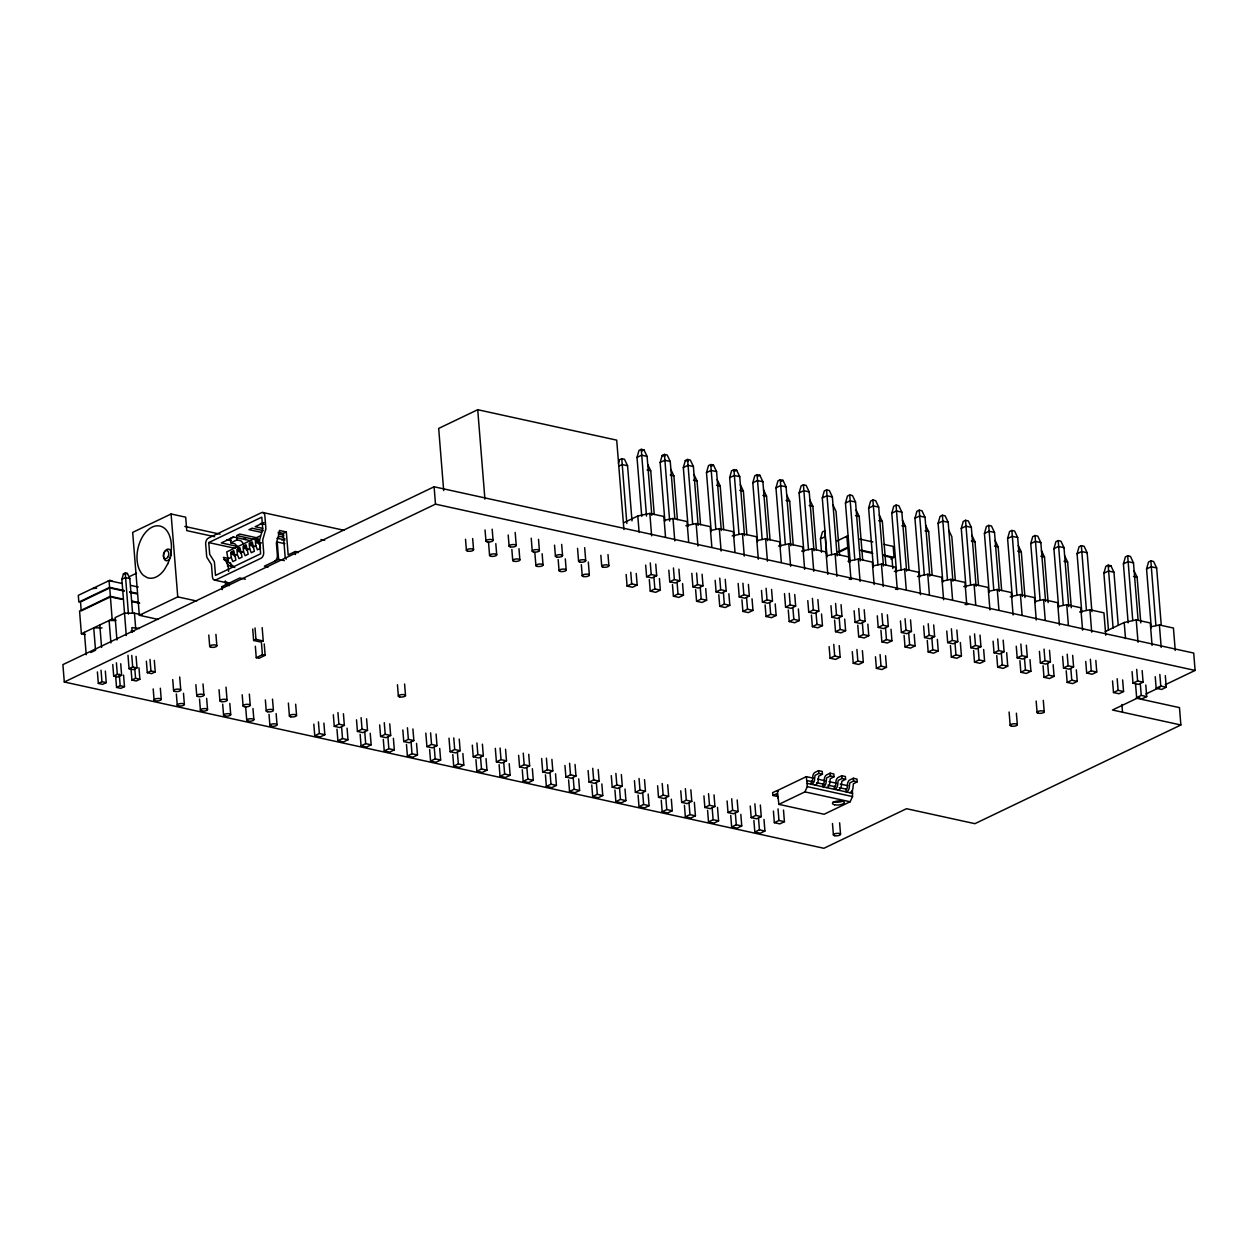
<?xml version="1.0" encoding="UTF-8"?>
<svg xmlns="http://www.w3.org/2000/svg" width="1258" height="1258" viewBox="0 0 1258 1258"><rect width="100%" height="100%" fill="white"/><g stroke="black" fill="none" stroke-linecap="round" stroke-linejoin="round"><path stroke-width="1.5" d="M778.859 804.365L804.916 791.88L807.29 786.659L806.347 776.642L777.397 790.527L778.859 804.365L824.084 814.256L850.141 801.771L852.515 796.566L852.421 790.511M126.272 635.526L121.869 579.356L123.426 573.868L125.25 572.988L127.404 573.459L129.81 578.554L132.593 613.133M618.464 463.274L619.455 459.783L621.766 458.683L624.503 459.28L627.569 465.743L632.003 520.875M641.737 516.33L637.004 457.409L638.985 450.427L641.281 449.326L644.017 449.924L647.084 456.402L651.817 515.324M664.9 521.41L660.167 462.472L662.148 455.506L664.444 454.405L667.18 455.003L670.247 461.466L674.838 518.5M688.063 526.473L683.33 467.551L685.311 460.57L687.607 459.469L690.343 460.066L693.41 466.529L698.143 525.467M711.226 531.552L706.493 472.615L708.474 465.649L710.77 464.532L713.506 465.13L716.573 471.608L721.306 530.53M734.389 536.616L729.656 477.694L731.621 470.712L733.933 469.611L736.669 470.209L739.735 476.672L744.469 535.609M757.552 541.695L752.803 482.757L754.784 475.791L757.096 474.675L759.832 475.272L762.898 481.751L767.632 540.673M780.715 546.758L775.966 487.821L777.947 480.855L780.259 479.754L782.995 480.352L786.061 486.815L790.795 545.752M803.878 551.822L799.129 492.9L801.11 485.918L803.422 484.817L806.158 485.415L809.224 491.894L813.957 550.815M827.041 556.901L822.292 497.964L824.273 490.997L826.585 489.897L829.321 490.494L832.371 496.957L837.12 555.894M821.537 552.215L820.468 538.896L822.449 531.93L824.761 530.829L826.459 553.803M850.204 561.964L845.455 503.043L847.436 496.061L849.748 494.96L852.484 495.558L855.534 502.021L860.283 560.958M873.366 567.043L868.618 508.106L870.599 501.14L872.91 500.024L875.647 500.637L878.697 507.1L883.446 566.021M896.529 572.107L891.78 513.185L893.762 506.203L896.073 505.103L898.81 505.7L901.86 512.163L906.609 571.101M919.692 577.186L914.943 518.249L916.925 511.283L919.236 510.166L921.972 510.764L925.023 517.242L929.772 576.164M942.855 582.25L938.106 523.312L940.088 516.346L942.399 515.245L945.135 515.843L948.186 522.306L952.935 581.243M966.002 587.313L961.269 528.391L963.251 521.41L965.546 520.309L968.283 520.906L971.349 527.385L976.098 586.307M989.165 592.392L984.432 533.455L986.414 526.489L988.709 525.388L991.446 525.986L994.512 532.449L999.261 591.386M1012.328 597.456L1007.595 538.534L1009.576 531.552L1011.872 530.451L1014.608 531.049L1017.675 537.512L1022.424 596.449M1035.491 602.535L1030.758 543.598L1032.739 536.631L1035.035 535.515L1037.771 536.128L1040.838 542.591L1045.571 601.513M1058.654 607.598L1053.921 548.677L1055.902 541.695L1058.198 540.594L1060.934 541.192L1064.001 547.655L1068.734 606.592M1081.817 612.677L1077.084 553.74L1079.065 546.774L1081.361 545.658L1084.097 546.255L1087.164 552.734L1091.897 611.655M1108.471 630.258L1103.879 573.239L1105.861 566.257L1108.172 565.156L1110.908 565.754L1113.959 572.217L1118.252 625.446M1128.143 622.804L1123.41 563.883L1125.375 556.901L1127.687 555.8L1130.423 556.398L1133.489 562.876L1138.081 619.895M1151.306 627.884L1146.557 568.946L1148.538 561.98L1150.85 560.879L1153.586 561.477L1156.652 567.94L1161.228 624.974M214.615 536.71L186.766 530.624L185.681 517.18L171.088 513.987L132.672 532.386L139.339 615.288L158.272 619.439M121.806 583.429L109.037 580.646L78.295 595.364L78.845 602.095L109.588 587.36L124.165 590.552M92.699 588.587L96.662 588.194M127.404 573.459L123.426 573.868M121.869 579.356L125.501 577.611L129.81 578.554M129.747 576.447L136.54 573.192M623.889 529.524L616.703 440.143L477.726 409.715L438.68 428.428L443.681 490.604M124.306 591.118L109.729 587.926L80.512 601.922L81.235 610.885L110.437 596.89M208.749 542.575L261.79 517.164L262.733 528.926L259.856 539.037A4.78 2.988 -77.7 0 0 259.635 541.475L260.626 553.787L215.511 575.409L214.52 563.081A4.78 2.988 -77.7 0 0 213.923 561.037L209.709 554.338L208.749 542.575L235.026 548.331M233.501 536.883L230.434 538.361L230.796 542.843L234.067 543.566A3.114 2.186 64.4 0 1 235.781 544.745L236.347 545.563A5.236 3.68 64.4 0 0 238.47 547.293M263.928 522.51L255.154 526.709L262.655 528.36M230.796 542.843L236.944 539.902L240.215 540.61A3.114 2.186 64.4 0 1 241.929 541.805L242.495 542.623A5.236 3.68 64.4 0 0 243.863 543.928M260.327 535.814L226.754 551.9L228.516 562.2L234.774 567.547M231.535 551.932L231.724 554.18L233.265 553.441L233.076 551.193M237.683 548.991L237.872 551.224L239.413 550.485L239.224 548.252M243.832 546.035L244.021 548.284L245.546 547.544L245.373 545.312M249.98 543.094L250.169 545.343L251.694 544.604L251.521 542.355M256.129 540.154L256.317 542.387L257.843 541.648L257.67 539.415M227.336 559.181L231.173 557.341L230.764 552.309L233.846 550.831L235.906 560.093L232.84 561.555L231.173 557.341M234.255 555.863L237.322 554.401L236.913 549.353L239.995 547.89L242.055 557.137L238.989 558.615L237.322 554.401M240.404 552.922L243.47 551.444L243.061 546.412L246.143 544.934L248.203 554.196L245.137 555.674L243.47 551.444M246.552 549.982L249.619 548.504L249.21 543.472L252.292 541.994L254.352 551.256L251.286 552.718L249.619 548.504M252.701 547.026L255.767 545.563L255.358 540.515L258.44 539.053L260.5 548.299L257.434 549.777L255.767 545.563M258.849 544.085L261.412 542.858M278.112 532.307L283.254 533.423L286.321 531.945L288.176 554.92L295.158 551.57A3.585 1.227 -4.6 0 1 298.052 552.781M123.064 599.123L110.295 596.323L79.553 611.058L81.393 633.78L112.135 619.062L115.783 619.864M281.776 540.059L284.858 538.581M139.339 615.288L177.755 596.874L196.704 601.025M222.241 589.609L222.006 586.621L239.806 577.972L245.404 579.199M284.371 560.628L278.616 559.37L264.4 566.179L268.127 566.996M1165.223 684.745L1195.1 670.435L1193.7 653.059L434.104 486.783L62.9 664.633L64.3 682.009L823.896 848.285L906.515 808.705L974.903 823.675L1180.869 724.985L1179.485 707.625L1136.178 698.143M90.875 652.493L95.529 650.26L93.737 627.868L102.055 627.931M64.3 682.009L435.488 504.144L1195.1 670.435M97.401 671.914L98.328 683.424L101.945 681.694L106.254 682.638L105.326 671.112M112.764 664.538L113.692 676.065L117.324 674.319L121.633 675.263L120.705 663.752M127.986 655.261L129.055 668.706L132.688 666.96L136.996 667.904L136.068 656.377M106.254 682.638L102.637 684.368L98.328 683.424M121.633 675.263L118 677.008L113.692 676.065M136.996 667.904L133.364 669.649L129.055 668.706M115.626 675.908L116.554 687.418L120.186 685.689L124.495 686.632L123.567 675.106M131.005 668.533L131.933 680.059L135.565 678.314L139.874 679.257L138.946 667.746M146.368 661.173L147.296 672.7L150.929 670.954L155.237 671.898L154.309 660.371M124.495 686.632L120.862 688.362L116.554 687.418M139.874 679.257L136.241 681.003L131.933 680.059M155.237 671.898L151.605 673.628L147.296 672.7M641.722 451.024L644.017 449.924M252.716 629.047L253.629 640.479L255.94 639.363L263.237 640.967L262.167 627.632M619.015 466.026L622.097 464.548L627.569 465.743M637.004 457.409L641.611 455.192L647.084 456.402M263.237 640.967L260.925 642.067L253.629 640.479M660.167 462.472L664.774 460.271L670.247 461.466M255.343 646.25L256.255 657.682L262.403 654.726L265.139 655.324L264.227 643.907M265.139 655.324L258.991 658.28L256.255 657.682M683.33 467.551L687.937 465.334L693.41 466.529M711.195 466.246L713.506 465.13M706.493 472.615L711.1 470.413L716.573 471.608M624.031 522.605L637.806 516L649.836 513.421L663.878 516.488L665.529 537.024M734.357 471.31L736.669 470.209M729.656 477.694L734.263 475.477L739.735 476.672M757.52 476.389L759.832 475.272M752.803 482.757L757.426 480.556L762.898 481.751M780.683 481.452L782.995 480.352M775.966 487.821L780.589 485.619L786.061 486.815M799.129 492.9L803.752 490.683L809.224 491.894M313.824 724.121L314.752 735.71L319.359 733.493L324.831 734.703L323.904 723.098M333.339 714.764L334.266 726.353L338.874 724.152L344.346 725.347L343.418 713.758M626.154 574.466L627.082 586.055L631.689 583.854L637.161 585.049L636.234 573.459M645.668 565.109L646.596 576.714L651.204 574.497L656.676 575.692L655.748 564.103M324.831 734.703L320.224 736.905L314.752 735.71M344.346 725.347L339.739 727.549L334.266 726.353M637.161 585.049L632.554 587.266L627.082 586.055M656.676 575.692L652.069 577.909L646.596 576.714M822.292 497.964L826.915 495.762L832.371 496.957M336.971 729.184L337.915 740.773L342.522 738.572L347.994 739.767L347.066 728.178M356.501 719.828L357.429 731.433L362.037 729.215L367.509 730.411L366.581 718.821M649.301 579.545L650.244 591.134L654.852 588.917L660.324 590.128L659.396 578.523M668.831 570.189L669.759 581.778L674.367 579.576L679.839 580.771L678.911 569.166M347.994 739.767L343.387 741.984L337.915 740.773M367.509 730.411L362.902 732.628L357.429 731.433M660.324 590.128L655.717 592.329L650.244 591.134M679.839 580.771L675.231 582.973L669.759 581.778M845.455 503.043L850.062 500.826L855.534 502.021M360.134 734.247L361.077 745.852L365.685 743.635L371.157 744.83L370.229 733.241M379.664 724.907L380.592 736.496L385.2 734.295L390.672 735.49L389.744 723.885M672.464 584.608L673.407 596.198L678.015 593.996L683.487 595.191L682.559 583.602M691.837 573.318L692.922 586.857L697.53 584.64L703.002 585.835L702.074 574.246M371.157 744.83L366.55 747.048L361.077 745.852M390.672 735.49L386.064 737.691L380.592 736.496M683.487 595.191L678.88 597.393L673.407 596.198M703.002 585.835L698.394 588.052L692.922 586.857M868.618 508.106L873.225 505.905L878.697 507.1M820.468 538.896L825.091 536.694M383.297 739.327L384.24 750.916L388.848 748.714L394.32 749.91L393.392 738.32M402.827 729.97L403.755 741.56L408.363 739.358L413.835 740.553L412.907 728.964M695.627 589.672L696.57 601.277L701.178 599.06L706.65 600.255L705.722 588.665M715.157 580.331L716.085 591.92L720.692 589.703L726.165 590.914L725.237 579.309M394.32 749.91L389.713 752.111L384.24 750.916M413.835 740.553L409.227 742.77L403.755 741.56M706.65 600.255L702.043 602.472L696.57 601.277M726.165 590.914L721.557 593.116L716.085 591.92M891.78 513.185L896.388 510.968L901.86 512.163M837.089 540.924L846.854 536.254L847.735 547.23L837.985 551.9M845.612 536.993L847.923 535.892M406.46 744.39L407.403 755.995L412.011 753.778L417.483 754.973L416.54 743.384M425.833 733.115L426.918 746.639L431.525 744.421L436.998 745.632L436.07 734.027M718.79 594.751L719.733 606.34L724.341 604.139L729.813 605.334L728.869 593.745M738.163 583.46L739.248 596.984L743.855 594.782L749.328 595.977L748.4 584.388M839.133 552.168L847.923 547.953L849.103 562.578M417.483 754.973L412.876 757.19L407.403 755.995M436.998 745.632L432.39 747.834L426.918 746.639M729.813 605.334L725.206 607.535L719.733 606.34M749.328 595.977L744.72 598.195L739.248 596.984M914.943 518.249L919.551 516.047L925.023 517.242M429.623 749.469L430.566 761.059L435.174 758.857L440.646 760.052L439.702 748.447M448.996 738.179L450.081 751.702L454.688 749.501L460.161 750.696L459.233 739.106M741.953 599.814L742.896 611.419L747.504 609.202L752.976 610.397L752.032 598.808M761.483 590.474L762.411 602.063L767.018 599.846L772.491 601.041L771.563 589.452M440.646 760.052L436.023 762.254L430.566 761.059M460.161 750.696L455.553 752.897L450.081 751.702M752.976 610.397L748.353 612.615L742.896 611.419M772.491 601.041L767.883 603.258L762.411 602.063M938.106 523.312L942.714 521.111L948.186 522.306M452.786 754.533L453.713 766.138L458.337 763.921L463.809 765.116L462.865 753.526M472.316 745.176L473.244 756.781L477.851 754.564L483.324 755.759L482.396 744.17M765.116 604.894L766.043 616.483L770.667 614.281L776.139 615.476L775.195 603.871M784.489 593.603L785.574 607.127L790.181 604.925L795.654 606.12L794.726 594.531M890.806 558.929L894.061 557.373L893.18 546.397L883.918 544.368M463.809 765.116L459.186 767.333L453.713 766.138M483.324 755.759L478.716 757.976L473.244 756.781M776.139 615.476L771.516 617.678L766.043 616.483M795.654 606.12L791.046 608.322L785.574 607.127M961.269 528.391L965.877 526.174L971.349 527.385M475.949 759.612L476.876 771.201L481.5 768.984L486.972 770.195L486.028 758.59M495.322 748.321L496.407 761.845L501.014 759.643L506.487 760.838L505.559 749.249M788.279 609.957L789.206 621.546L793.829 619.345L799.302 620.54L798.358 608.951M807.793 600.601L808.737 612.206L813.344 609.988L818.816 611.184L817.889 599.594M486.972 770.195L482.349 772.396L476.876 771.201M506.487 760.838L501.879 763.04L496.407 761.845M799.302 620.54L794.679 622.757L789.206 621.546M818.816 611.184L814.209 613.401L808.737 612.206M984.432 533.455L989.04 531.253L994.512 532.449M499.111 764.675L500.039 776.265L504.662 774.063L510.135 775.258L509.191 763.669M518.626 755.319L519.57 766.924L524.177 764.707L529.649 765.902L528.722 754.313M811.441 615.036L812.369 626.626L816.992 624.408L822.465 625.619L821.521 614.014M830.956 605.68L831.9 617.269L836.507 615.068L841.979 616.263L841.052 604.658M510.135 775.258L505.512 777.475L500.039 776.265M529.649 765.902L525.042 768.119L519.57 766.924M822.465 625.619L817.842 627.821L812.369 626.626M841.979 616.263L837.372 618.464L831.9 617.269M1007.595 538.534L1012.203 536.317L1017.675 537.512M522.274 769.754L523.202 781.344L527.825 779.127L533.282 780.322L532.354 768.732M541.632 758.464L542.733 771.987L547.34 769.786L552.812 770.981L551.885 759.376M834.604 620.1L835.532 631.689L840.155 629.487L845.612 630.683L844.684 619.093M854.119 610.743L855.063 622.348L859.67 620.131L865.142 621.326L864.215 609.737M533.282 780.322L528.674 782.539L523.202 781.344M552.812 770.981L548.205 773.183L542.733 771.987M845.612 630.683L841.004 632.884L835.532 631.689M865.142 621.326L860.535 623.543L855.063 622.348M1030.758 543.598L1035.365 541.396L1040.838 542.591M545.437 774.818L546.365 786.407L550.973 784.206L556.445 785.401L555.517 773.812M564.952 765.462L565.896 777.051L570.503 774.849L575.975 776.044L575.032 764.455M857.767 625.163L858.695 636.768L863.303 634.551L868.775 635.746L867.847 624.157M877.282 615.822L878.226 627.412L882.833 625.195L888.305 626.405L887.362 614.8M556.445 785.401L551.837 787.602L546.365 786.407M575.975 776.044L571.368 778.262L565.896 777.051M868.775 635.746L864.167 637.963L858.695 636.768M888.305 626.405L883.698 628.607L878.226 627.412M1053.921 548.677L1058.528 546.459L1064.001 547.655M829.132 646.612L830.076 658.201L834.683 656L840.155 657.195L839.228 645.606M840.155 657.195L835.548 659.396L830.076 658.201M568.6 779.881L569.528 791.486L574.135 789.269L579.608 790.464L578.68 778.875M588.115 770.541L589.059 782.13L593.666 779.913L599.138 781.124L598.195 769.519M880.93 630.242L881.858 641.832L886.465 639.63L891.938 640.825L891.01 629.236M900.445 620.886L901.388 632.475L905.996 630.274L911.468 631.469L910.525 619.88M579.608 790.464L575 792.682L569.528 791.486M599.138 781.124L594.531 783.325L589.059 782.13M891.938 640.825L887.33 643.027L881.858 641.832M911.468 631.469L906.845 633.686L901.388 632.475M1077.084 553.74L1081.691 551.539L1087.164 552.734M852.295 651.675L853.239 663.281L857.846 661.063L863.318 662.258L862.39 650.669M863.318 662.258L858.711 664.476L853.239 663.281M591.763 784.961L592.691 796.55L597.298 794.348L602.771 795.543L601.843 783.938M611.278 775.604L612.221 787.194L616.829 784.992L622.301 786.187L621.358 774.598M904.093 635.306L905.021 646.911L909.628 644.694L915.101 645.889L914.173 634.299M923.608 625.965L924.536 637.554L929.159 635.337L934.631 636.548L933.688 624.943M602.771 795.543L598.163 797.745L592.691 796.55M622.301 786.187L617.678 788.404L612.221 787.194M915.101 645.889L910.493 648.106L905.021 646.911M934.631 636.548L930.008 638.75L924.536 637.554M875.458 656.755L876.401 668.344L881.009 666.142L886.481 667.338L885.538 655.732M886.481 667.338L881.874 669.539L876.401 668.344M614.926 790.024L615.854 801.629L620.461 799.412L625.934 800.607L625.006 789.018M634.441 780.668L635.369 792.273L639.992 790.055L645.464 791.251L644.521 779.661M927.256 640.385L928.184 651.974L932.791 649.773L938.264 650.968L937.336 639.363M946.771 631.029L947.699 642.618L952.322 640.416L957.794 641.611L956.851 630.022M1108.597 566.855L1110.908 565.754M625.934 800.607L621.326 802.824L615.854 801.629M645.464 791.251L640.841 793.468L635.369 792.273M938.264 650.968L933.656 653.169L928.184 651.974M957.794 641.611L953.171 643.813L947.699 642.618M1103.879 573.239L1108.487 571.022L1113.959 572.217M1123.41 563.883L1128.017 561.666L1133.489 562.876M638.089 795.103L639.017 806.692L643.624 804.475L649.097 805.686L648.169 794.081M657.604 785.747L658.532 797.336L663.155 795.135L668.627 796.33L667.684 784.74M950.419 645.448L951.347 657.038L955.954 654.836L961.426 656.031L960.341 642.508M969.934 636.092L970.861 647.697L975.485 645.48L980.957 646.675L980.013 635.086M649.097 805.686L644.489 807.888L639.017 806.692M668.627 796.33L664.004 798.531L658.532 797.336M961.426 656.031L956.819 658.249L951.347 657.038M980.957 646.675L976.334 648.892L970.861 647.697M1146.557 568.946L1151.18 566.745L1156.652 567.94M661.252 800.167L662.18 811.756L666.787 809.554L672.259 810.75L671.332 799.16M680.767 790.81L681.694 802.415L686.318 800.198L691.79 801.393L690.846 789.804M973.582 650.528L974.51 662.117L979.117 659.9L984.589 661.11L983.662 649.505M993.097 641.171L994.024 652.76L998.648 650.559L1004.104 651.754L1003.176 640.149M672.259 810.75L667.652 812.967L662.18 811.756M691.79 801.393L687.167 803.61L681.694 802.415M984.589 661.11L979.982 663.312L974.51 662.117M1004.104 651.754L999.497 653.956L994.024 652.76M684.415 805.246L685.343 816.835L689.95 814.618L695.422 815.829L694.337 802.289M703.93 795.889L704.857 807.479L709.481 805.277L714.937 806.472L714.009 794.867M996.745 655.591L997.673 667.18L1002.28 664.979L1007.752 666.174L1006.667 652.65M1016.26 646.235L1017.187 657.84L1021.795 655.622L1027.267 656.818L1026.339 645.228M695.422 815.829L690.815 818.03L685.343 816.835M714.937 806.472L710.33 808.674L704.857 807.479M1007.752 666.174L1003.145 668.391L997.673 667.18M1027.267 656.818L1022.66 659.035L1017.187 657.84M1105.247 631.547L1124.212 622.474L1136.226 619.895L1150.268 622.962L1152.076 645.37M707.578 810.309L708.506 821.899L713.113 819.697L718.585 820.892L717.5 807.369M727.093 800.953L728.02 812.542L732.628 810.341L738.1 811.536L737.172 799.946M1019.908 660.654L1020.836 672.259L1025.443 670.042L1030.915 671.237L1029.987 659.648M1039.422 651.314L1040.35 662.903L1044.958 660.686L1050.43 661.897L1049.502 650.292M818.581 770.635L815.121 772.302A4.183 2.61 -77.7 0 0 812.731 776.878L812.542 780.322L811.158 781.47L811.379 784.269L812.181 783.891A4.183 2.61 -77.7 0 0 814.586 779.315L815.011 775.4L818.816 773.434L822.465 774.236L822.229 771.437L818.581 770.635L818.816 773.434M718.585 820.892L713.978 823.094L708.506 821.899M738.1 811.536L733.493 813.753L728.02 812.542M1030.915 671.237L1026.308 673.455L1020.836 672.259M1050.43 661.897L1045.823 664.098L1040.35 662.903M778.167 791.313A4.183 2.61 -77.7 0 0 776.107 790.999L772.632 792.666L772.852 795.465L776.689 793.751L777.68 796.99A4.183 2.61 -77.7 0 0 778.104 798.138M822.465 774.236L818.644 776.186L818.219 780.117A4.183 2.61 -77.7 0 1 815.829 784.693L815.027 785.071M830.17 773.183L826.695 774.834A4.183 2.61 -77.7 0 0 824.305 779.41L824.132 782.869L822.732 784.001L822.968 786.8L823.77 786.423A4.183 2.61 -77.7 0 0 826.16 781.847L826.585 777.931L830.39 775.982L834.038 776.768L833.818 773.969L830.17 773.183L830.39 775.982M834.038 776.768L830.233 778.733L829.808 782.649A4.183 2.61 -77.7 0 1 827.418 787.225L826.616 787.602M730.725 815.373L731.669 826.978L736.276 824.761L741.748 825.956L740.82 814.366M750.255 806.032L751.183 817.621L755.791 815.404L761.263 816.615L760.335 805.01M1043.055 665.734L1043.998 677.323L1048.606 675.121L1054.078 676.317L1053.15 664.727M1062.585 656.377L1063.513 667.967L1068.121 665.765L1073.593 666.96L1072.665 655.371M841.744 775.714L838.284 777.381A4.183 2.61 -77.7 0 0 835.894 781.941L835.705 785.401L834.321 786.549L834.541 789.348L835.343 788.955A4.183 2.61 -77.7 0 0 837.734 784.379L838.158 780.463L841.979 778.513L845.628 779.315L845.392 776.516L841.744 775.714L841.979 778.513M741.748 825.956L737.141 828.173L731.669 826.978M761.263 816.615L756.656 818.816L751.183 817.621M1054.078 676.317L1049.471 678.518L1043.998 677.323M1073.593 666.96L1068.986 669.177L1063.513 667.967M845.628 779.315L841.806 781.265L841.382 785.181A4.183 2.61 -77.7 0 1 838.992 789.757L838.19 790.134M853.333 778.246L849.858 779.913A4.183 2.61 -77.7 0 0 847.467 784.489L847.294 787.933L845.895 789.081L846.131 791.88L846.933 791.486A4.183 2.61 -77.7 0 0 849.323 786.926L849.748 782.995L853.553 781.045L857.201 781.847L856.981 779.048L853.333 778.246L853.553 781.045M857.201 781.847L853.396 783.797L852.971 787.712A4.183 2.61 -77.7 0 1 850.581 792.288L849.779 792.682M753.888 820.452L754.831 832.041L759.439 829.84L764.911 831.035L763.983 819.445M773.418 811.095L774.346 822.685L778.954 820.483L784.426 821.678L783.498 810.089M1066.218 670.797L1067.161 682.402L1071.769 680.185L1077.241 681.38L1076.313 669.791M1085.748 661.456L1086.676 673.046L1091.284 670.829L1096.756 672.039L1095.828 660.434M764.911 831.035L760.304 833.236L754.831 832.041M784.426 821.678L779.818 823.896L774.346 822.685M1077.241 681.38L1072.634 683.597L1067.161 682.402M1096.756 672.039L1092.148 674.241L1086.676 673.046M1112.544 680.94L1113.487 692.545L1118.095 690.327L1123.567 691.523L1122.623 679.933M1132.074 671.583L1133.002 683.188L1137.609 680.971L1143.082 682.166L1142.154 670.577M1123.567 691.523L1118.96 693.74L1113.487 692.545M1143.082 682.166L1138.474 684.383L1133.002 683.188M1135.549 684.085L1136.65 697.608L1141.258 695.391L1146.73 696.602L1145.786 684.997M1155.237 676.662L1156.165 688.252L1160.772 686.05L1166.245 687.245L1165.317 675.656M1138.852 697.388L1112.481 710.015L1180.869 724.985M1145.881 694.007L1159.939 687.277M1146.73 696.602L1142.107 698.803L1136.65 697.608M1166.245 687.245L1161.637 689.447L1156.165 688.252M664.413 520.325L672.983 518.485L687.025 521.567L688.692 542.104M685.862 525.765L696.146 523.564L710.188 526.63L711.855 547.167M710.739 530.467L719.309 528.627L733.351 531.709L735.002 552.246M732.172 535.908L742.472 533.707L756.514 536.773L758.322 559.181M757.049 540.61L765.635 538.77L779.677 541.852L781.328 562.389M778.498 546.051L788.797 543.833L802.84 546.916L804.648 569.324M801.661 551.114L811.96 548.913L826.003 551.979L827.811 574.387M826.537 555.816L835.123 553.976L849.166 557.058L850.974 579.466M847.986 561.257L858.286 559.055L872.329 562.122L874.137 584.53M872.863 565.958L881.449 564.119L895.492 567.201L897.3 589.593M849.244 579.215L852.295 578.57M894.312 571.399L904.612 569.198L918.655 572.264L920.463 594.672M917.475 576.463L927.775 574.261L941.817 577.343L943.61 599.736M895.57 589.357L898.621 588.713M942.352 581.165L950.938 579.325L964.98 582.407L966.773 604.815M963.801 586.605L974.101 584.404L988.143 587.47L989.936 609.878M988.678 591.307L997.264 589.467L1011.306 592.549L1013.099 614.958M965.059 604.579L968.11 603.919M1010.127 596.748L1020.427 594.547L1034.469 597.613L1036.262 620.021M1035.004 601.45L1043.59 599.61L1057.632 602.692L1059.425 625.084M1058.167 606.529L1066.737 604.689L1080.779 607.756L1082.588 630.164M1079.616 611.954L1089.9 609.753L1103.942 612.835L1105.751 635.227M1150.803 626.798L1159.389 624.959L1173.431 628.041L1175.239 650.449M141.981 614.863L134.464 613.212L124.479 613.149L115.154 617.615L116.963 639.992M115.767 620.556L109.1 620.509L110.908 642.901M139.386 628.497L131.823 627.632L132.2 632.397M662.148 455.506L664.884 456.104M685.311 460.57L688.047 461.167M647.084 470.02L650.732 470.822L654.239 514.538M670.247 475.084L673.879 475.886L677.402 519.617M693.394 480.163L697.042 480.965L700.564 524.68M716.557 485.226L720.205 486.028L723.727 529.744M739.72 490.305L743.368 491.092L746.89 534.823M762.883 495.369L766.531 496.171L770.053 539.886M786.046 500.448L789.694 501.234L793.216 544.966M809.209 505.512L812.857 506.314L816.379 550.029M855.534 515.654L859.183 516.456L862.705 560.172M878.697 520.718L882.345 521.52L885.868 565.235M901.86 525.797L905.508 526.599L909.031 570.314M925.023 530.86L928.671 531.662L932.194 575.378M971.349 541.003L974.997 541.805L978.504 585.52M994.512 546.066L998.16 546.868L1001.667 590.6M1017.675 551.146L1021.323 551.947L1024.987 597.566M1040.838 556.209L1044.486 557.011L1048.15 602.629M1064.001 561.288L1067.633 562.09L1071.313 607.708M1133.474 576.494L1137.122 577.296L1140.802 622.914M859.827 539.1L872.8 541.931M860.708 550.076L871.825 552.498M882.943 554.935L894.061 557.373M861.321 550.878L872.8 553.394M884.28 555.91L891.922 557.593L892.818 568.553M262.623 512.462L343.324 530.137M260.422 523.47L264.18 524.287M286.321 531.945L279.48 530.451A4.78 2.988 -77.7 0 1 279.26 532.889L276.383 543L277.373 555.313A4.78 2.988 -77.7 0 1 274.653 561.272M320.979 539.54L324.627 540.342M263.268 530.64L252.072 528.187L249.005 529.665L261.554 532.401M278.191 533.911L283.789 535.137M283.302 537.182L280.235 536.506A3.114 2.186 64.4 0 0 278.789 536.993L278.348 537.591A5.236 3.68 64.4 0 1 277.153 538.33M277.358 538.298L284.984 539.981M284.906 543.692L277.216 542.009L278.616 559.37M257.701 537.999L239.775 534.084L236.708 535.546L255.358 539.635M184.832 526.442L220.103 534.163M250.531 540.72L233.626 537.024L221.329 542.921L238.234 546.617M227.604 539.556L231.315 540.374M226.613 539.666L230.356 540.5M253.959 546.711L250.169 545.343M247.81 549.652L244.021 548.284M241.662 552.592L237.872 551.224M235.513 555.549L231.724 554.18M228.516 558.458L223.389 557.341L227.604 564.04A4.78 2.988 -77.7 0 1 228.201 566.084M223.72 559.558L227.148 560.313L227.604 566.053M233.909 566.776L228.154 565.518L228.626 571.368M214.662 580.111L228.343 583.114M229.412 585.615L225.591 584.781L225.276 580.929M130.926 585.426L138.223 587.03M129.637 591.747L136.933 593.351M129.778 592.329L137.075 593.918M132.184 601.12L139.481 602.708M112.261 597.298L121.381 599.295M132.326 601.686L139.622 603.274M806.347 776.642L813.879 778.293M817.653 779.127L825.185 780.778M828.959 781.595L836.491 783.247M840.265 784.08L847.813 785.715M131.194 630.793L134.071 631.422M807.196 780.605L812.841 781.847M816.615 782.665L824.147 784.316M827.921 785.149L835.454 786.785M839.228 787.618L846.76 789.269M807.416 783.404L852.641 793.311M807.29 786.659L852.515 796.566M804.916 791.88L850.141 801.771M81.393 633.78L85.041 634.582M772.852 795.465L776.5 796.267M256.317 542.387L258.283 543.362M244.178 538.801L245.452 539.556A4.78 3.349 64.4 0 1 245.687 539.132M1134.071 570.817L1137.122 577.296M1064.582 555.611L1067.633 562.09M1041.42 550.548L1044.486 557.011M1018.257 545.469L1021.323 551.947M995.094 540.405L998.16 546.868M971.931 535.326L974.997 541.805M948.768 530.263L951.834 536.726L955.341 580.457M925.605 525.199L928.671 531.662M902.442 520.12L905.508 526.599M879.279 515.057L882.345 521.52M856.116 509.977L859.183 516.456M832.953 504.914L836.02 511.377L839.542 555.108M809.79 499.835L812.857 506.314M786.627 494.771L789.694 501.234M763.48 489.708L766.531 496.171M740.317 484.629L743.368 491.092M717.154 479.565L720.205 486.028M693.991 474.486L697.042 480.965M670.829 469.423L673.879 475.886M647.666 464.344L650.732 470.822M1159.389 624.959L1161.197 647.367M1155.913 625.666L1150.85 560.879M1159.845 674.445L1160.772 686.05M1136.226 619.895L1138.034 642.303M1140.314 683.802L1141.258 695.391M1132.75 620.603L1127.687 555.8M1136.682 669.382L1137.609 680.971M1124.212 622.474L1125.517 638.592M1121.9 704.496L1122.513 712.217M1113.078 628.056L1108.172 565.156M1117.167 678.738L1118.095 690.327M1089.9 609.753L1091.708 632.161M1086.425 610.46L1081.361 545.658M1090.356 659.239L1091.284 670.829M1066.737 604.689L1068.404 625.226M1070.841 668.596L1071.769 680.185M1063.262 605.397L1058.198 540.594M1067.193 654.176L1068.121 665.765M1043.59 599.61L1045.241 620.147M1047.678 663.516L1048.606 675.121M1040.114 600.318L1035.035 535.515M1044.03 649.097L1044.958 660.686M1043.291 700.329L1044.203 711.745M1036.167 701.036L1037.079 712.468M1020.427 594.547L1022.078 615.083M1024.515 658.453L1025.443 670.042M1016.951 595.254L1011.872 530.451M1020.867 644.033L1021.795 655.622M1016.385 713.207L1017.313 724.639M1009.105 712.028L1010.174 725.347M997.264 589.467L998.915 610.004M1001.352 653.389L1002.28 664.979M993.789 590.175L988.709 525.388M997.704 638.954L998.648 650.559M974.101 584.404L975.752 604.941M978.189 648.31L979.117 659.9M970.626 585.112L965.546 520.309M974.541 633.89L975.485 645.48M950.938 579.325L952.589 599.862M955.026 643.247L955.954 654.836M947.463 580.048L942.399 515.245M951.378 628.811L952.322 640.416M927.775 574.261L929.426 594.798M931.864 638.168L932.791 649.773M924.3 574.969L919.236 510.166M928.215 623.748L929.159 635.337M904.612 569.198L906.263 589.735M908.701 633.104L909.628 644.694M901.137 569.905L896.073 505.103M905.052 618.684L905.996 630.274M881.449 564.119L883.258 586.527M885.538 628.025L886.465 639.63M877.974 564.826L872.91 500.024M881.905 613.605L882.833 625.195M880.081 654.537L881.009 666.142M858.286 559.055L860.095 581.448M862.375 622.962L863.303 634.551M854.811 559.763L849.748 494.96M858.742 608.542L859.67 620.131M856.918 649.474L857.846 661.063M835.123 553.976L836.932 576.384M839.212 617.898L840.155 629.487M831.648 554.684L826.585 489.897M835.579 603.463L836.507 615.068M833.755 644.395L834.683 656M839.621 822.811L840.533 834.227M811.96 548.913L813.769 571.321M816.049 612.819L816.992 624.408M832.481 823.518L833.409 834.95M808.485 549.62L803.422 484.817M812.416 598.399L813.344 609.988M788.797 543.833L790.606 566.242M792.886 607.756L793.829 619.345M785.322 544.541L780.259 479.754M789.253 593.32L790.181 604.925M765.635 538.77L767.443 561.178M769.723 602.676L770.667 614.281M762.159 539.478L757.096 474.675M766.091 588.257L767.018 599.846M778.026 808.894L778.954 820.483M742.472 533.707L744.28 556.099M746.56 597.613L747.504 609.202M738.996 534.414L733.933 469.611M742.928 583.193L743.855 594.782M758.511 818.235L759.439 829.84M754.863 803.815L755.791 815.404M719.309 528.627L721.117 551.035M723.413 592.534L724.341 604.139M715.833 529.335L710.77 464.532M719.765 578.114L720.692 589.703M735.348 813.171L736.276 824.761M731.7 798.751L732.628 810.341M696.146 523.564L697.954 545.956M700.25 587.47L701.178 599.06M692.671 524.271L687.607 459.469M696.602 573.05L697.53 584.64M712.185 808.092L713.113 819.697M708.537 793.672L709.481 805.277M672.983 518.485L674.791 540.893M677.087 582.391L678.015 593.996M669.665 521.095L664.444 454.405M673.439 567.971L674.367 579.576M689.022 803.029L689.95 814.618M685.374 788.609L686.318 800.198M649.836 513.421L651.628 535.829M653.924 577.328L654.852 588.917M646.502 516.032L641.281 449.326M650.276 562.908L651.204 574.497M665.859 797.965L666.787 809.554M662.211 783.53L663.155 795.135M637.806 516L639.111 532.118M626.83 523.485L621.766 458.683M630.761 572.264L631.689 583.854M642.696 792.886L643.624 804.475M639.048 778.466L639.992 790.055M607.991 554.558L608.888 565.707M600.852 555.281L601.749 566.414M619.534 787.822L620.461 799.412M615.885 773.403L616.829 784.992M588.319 562.059L589.357 575.063M584.671 547.639L585.725 560.628M581.338 564.638L582.234 575.771M577.548 548.346L578.586 561.351M596.371 782.743L597.298 794.348M592.722 768.324L593.666 779.913M565.298 558.851L566.194 569.984M561.666 544.415L562.562 555.564M558.175 559.558L559.071 570.707M554.526 545.139L555.423 556.272M573.208 777.68L574.135 789.269M569.575 763.26L570.503 774.849M542.135 553.772L543.031 564.921M538.503 539.352L539.399 550.501M534.854 552.639L535.908 565.628M531.222 538.204L532.26 551.208M550.045 772.601L550.973 784.206M546.412 758.181L547.34 769.786M518.972 548.708L519.869 559.841M515.182 532.417L516.236 545.422M511.849 549.416L512.745 560.565M508.201 534.996L509.097 546.145M526.882 767.537L527.825 779.127M523.249 753.117L524.177 764.707M495.809 543.629L496.706 554.778M492.177 529.209L493.073 540.358M477.726 409.715L484.912 499.111M488.544 542.497L489.582 555.486M485.038 529.933L485.95 541.066M503.719 762.474L504.662 774.063M500.086 748.038L501.014 759.643M472.662 538.566L473.558 549.699M465.523 539.273L466.419 550.422M480.556 757.395L481.5 768.984M476.924 742.975L477.851 754.564M457.393 752.331L458.337 763.921M434.104 486.783L435.488 504.144M453.761 737.911L454.688 749.501M434.23 747.252L435.174 758.857M430.598 732.832L431.525 744.421M411.083 742.189L412.011 753.778M404.589 684.022L405.516 695.454M407.435 727.769L408.363 739.358M397.465 684.745L398.377 696.161M387.92 737.109L388.848 748.714M384.272 722.69L385.2 734.295M364.757 732.046L365.685 743.635M361.109 717.626L362.037 729.215M341.594 726.982L342.522 738.572M337.946 712.547L338.874 724.152M318.431 721.903L319.359 733.493M295.158 551.57L295.41 554.558M283.254 533.423L285.094 556.382A4.78 2.988 -77.7 0 0 286.258 559.134M295.661 704.213L296.558 715.346M288.381 703.065L289.419 716.069M276.131 713.569L277.027 724.702M272.499 699.134L273.395 710.283M269.008 714.277L269.904 725.426M261.491 643.31L262.403 654.726M265.359 699.857L266.256 710.99M255.028 627.946L255.94 639.363M252.968 708.49L253.864 719.639M236.693 536.914L236.944 539.902M249.336 694.07L250.232 705.219M245.687 707.342L246.741 720.347M242.196 694.778L243.093 705.927M230.528 562.656L230.843 566.493M229.805 703.426L230.701 714.56M226.015 687.135L227.069 700.14M222.682 704.134L223.578 715.283M215.92 634.346L216.848 645.763M219.034 689.714L219.93 700.863M208.797 635.054L209.709 646.486M206.642 698.347L207.539 709.496M203.01 683.927L203.906 695.076M199.519 699.071L200.415 710.204M195.871 684.651L196.767 695.784M171.088 513.987L177.755 596.874M183.479 693.284L184.376 704.417M179.69 676.993L180.743 689.997M176.356 693.991L177.252 705.14M172.723 679.572L173.62 690.721M160.332 688.205L161.228 699.354M153.193 688.928L154.089 700.061M150.001 659.428L150.929 670.954M134.464 613.212L135.628 627.663M134.795 668.721L135.565 678.314M128.442 614.108L125.25 572.988M131.76 655.434L132.688 666.96M119.258 674.162L120.186 685.689M116.396 662.809L117.324 674.319M109.037 580.646L109.588 587.36M109.729 587.926L112.135 619.062M99.791 624.974L101.583 647.367M101.017 670.168L101.945 681.694M84.412 632.334L86.22 654.726M223.059 587.061A3.585 1.227 -4.6 0 1 222.006 586.621M342.538 530.2A4.78 2.988 -77.7 0 1 344.079 530.389M229.554 582.879A4.78 2.988 -77.7 0 1 226.707 581.919M843.552 800.638A5.975 2.044 -4.6 0 1 833.268 801.676M170.459 557.577A5.975 3.743 -77.7 0 1 163.965 558.568A5.975 3.743 -77.7 0 1 167.314 549.18A5.975 3.743 -77.7 0 1 170.978 556.13M265.58 529.901L262.702 539.996L263.693 552.325A4.78 2.988 -77.7 0 1 260.988 558.269L215.873 579.891A4.78 2.988 -77.7 0 1 212.429 576.887L211.438 564.559L207.224 557.86A4.78 2.988 -77.7 0 1 206.627 555.816L205.683 544.054A4.78 2.988 -77.7 0 1 208.403 538.094L261.428 512.698A4.78 2.988 -77.7 0 1 264.856 515.701L265.8 527.464A4.78 2.988 -77.7 0 1 265.58 529.901M167.707 563.867L164.483 569.512A26.607 16.637 -77.7 0 1 147.39 577.721L143.522 575.456A26.607 16.637 -77.7 0 1 140.692 540.201A26.607 16.637 -77.7 0 1 164.877 528.612A26.607 16.637 -77.7 0 1 167.707 563.867M109.871 580.363L108.062 581.227L112.025 580.834L109.871 580.363M834.541 804.79A5.975 2.044 -4.6 0 0 844.26 802.903A5.975 2.044 -4.6 0 0 836.35 801.173A5.975 2.044 -4.6 0 0 834.541 804.79M167.66 557.373A4.167 2.61 -77.7 0 0 167.125 550.595A4.167 2.61 -77.7 0 0 163.367 555.91A4.167 2.61 -77.7 0 0 167.66 557.373M210.967 647.225A3.585 1.227 -4.6 0 0 216.801 646.093A3.585 1.227 -4.6 0 0 212.067 645.055A3.585 1.227 -4.6 0 0 210.967 647.225M1038.337 713.207A3.585 1.227 -4.6 0 0 1044.171 712.075A3.585 1.227 -4.6 0 0 1039.422 711.037A3.585 1.227 -4.6 0 0 1038.337 713.207M1011.432 726.102A3.585 1.227 -4.6 0 0 1017.266 724.97A3.585 1.227 -4.6 0 0 1012.533 723.932A3.585 1.227 -4.6 0 0 1011.432 726.102M399.651 696.916A3.585 1.227 -4.6 0 0 405.469 695.768A3.585 1.227 -4.6 0 0 400.736 694.731A3.585 1.227 -4.6 0 0 399.651 696.916M834.667 835.689A3.585 1.227 -4.6 0 0 840.486 834.557A3.585 1.227 -4.6 0 0 835.752 833.519A3.585 1.227 -4.6 0 0 834.667 835.689M271.162 726.165A3.585 1.227 -4.6 0 0 276.996 725.033A3.585 1.227 -4.6 0 0 272.247 723.995A3.585 1.227 -4.6 0 0 271.162 726.165M247.999 721.101A3.585 1.227 -4.6 0 0 253.833 719.953A3.585 1.227 -4.6 0 0 249.084 718.916A3.585 1.227 -4.6 0 0 247.999 721.101M290.677 716.808A3.585 1.227 -4.6 0 0 296.511 715.676A3.585 1.227 -4.6 0 0 291.777 714.638A3.585 1.227 -4.6 0 0 290.677 716.808M267.514 711.745A3.585 1.227 -4.6 0 0 273.348 710.613A3.585 1.227 -4.6 0 0 268.614 709.575A3.585 1.227 -4.6 0 0 267.514 711.745M244.351 706.681A3.585 1.227 -4.6 0 0 250.185 705.534A3.585 1.227 -4.6 0 0 245.452 704.496A3.585 1.227 -4.6 0 0 244.351 706.681M224.836 716.022A3.585 1.227 -4.6 0 0 230.67 714.89A3.585 1.227 -4.6 0 0 225.921 713.852A3.585 1.227 -4.6 0 0 224.836 716.022M221.188 701.602A3.585 1.227 -4.6 0 0 227.022 700.47A3.585 1.227 -4.6 0 0 222.289 699.432A3.585 1.227 -4.6 0 0 221.188 701.602M201.673 710.959A3.585 1.227 -4.6 0 0 207.507 709.811A3.585 1.227 -4.6 0 0 202.758 708.773A3.585 1.227 -4.6 0 0 201.673 710.959M178.51 705.88A3.585 1.227 -4.6 0 0 184.344 704.747A3.585 1.227 -4.6 0 0 179.595 703.709A3.585 1.227 -4.6 0 0 178.51 705.88M198.041 696.539A3.585 1.227 -4.6 0 0 203.859 695.391A3.585 1.227 -4.6 0 0 199.126 694.353A3.585 1.227 -4.6 0 0 198.041 696.539M155.347 700.816A3.585 1.227 -4.6 0 0 161.181 699.684A3.585 1.227 -4.6 0 0 156.432 698.646A3.585 1.227 -4.6 0 0 155.347 700.816M174.878 691.46A3.585 1.227 -4.6 0 0 180.696 690.327A3.585 1.227 -4.6 0 0 175.963 689.29A3.585 1.227 -4.6 0 0 174.878 691.46M583.492 576.526A3.585 1.227 -4.6 0 0 589.326 575.378A3.585 1.227 -4.6 0 0 584.577 574.34A3.585 1.227 -4.6 0 0 583.492 576.526M560.329 571.447A3.585 1.227 -4.6 0 0 566.163 570.314A3.585 1.227 -4.6 0 0 561.414 569.276A3.585 1.227 -4.6 0 0 560.329 571.447M603.007 567.169A3.585 1.227 -4.6 0 0 608.841 566.021A3.585 1.227 -4.6 0 0 604.107 564.999A3.585 1.227 -4.6 0 0 603.007 567.169M579.844 562.09A3.585 1.227 -4.6 0 0 585.678 560.958A3.585 1.227 -4.6 0 0 580.944 559.92A3.585 1.227 -4.6 0 0 579.844 562.09M556.681 557.027A3.585 1.227 -4.6 0 0 562.515 555.894A3.585 1.227 -4.6 0 0 557.781 554.857A3.585 1.227 -4.6 0 0 556.681 557.027M537.166 566.383A3.585 1.227 -4.6 0 0 543 565.235A3.585 1.227 -4.6 0 0 538.251 564.197A3.585 1.227 -4.6 0 0 537.166 566.383M533.518 551.963A3.585 1.227 -4.6 0 0 539.352 550.815A3.585 1.227 -4.6 0 0 534.619 549.777A3.585 1.227 -4.6 0 0 533.518 551.963M514.003 561.304A3.585 1.227 -4.6 0 0 519.837 560.172A3.585 1.227 -4.6 0 0 515.088 559.134A3.585 1.227 -4.6 0 0 514.003 561.304M490.84 556.24A3.585 1.227 -4.6 0 0 496.674 555.108A3.585 1.227 -4.6 0 0 491.925 554.07A3.585 1.227 -4.6 0 0 490.84 556.24M510.371 546.884A3.585 1.227 -4.6 0 0 516.189 545.752A3.585 1.227 -4.6 0 0 511.456 544.714A3.585 1.227 -4.6 0 0 510.371 546.884M467.677 551.161A3.585 1.227 -4.6 0 0 473.511 550.029A3.585 1.227 -4.6 0 0 468.762 548.991A3.585 1.227 -4.6 0 0 467.677 551.161M487.208 541.821A3.585 1.227 -4.6 0 0 493.026 540.673A3.585 1.227 -4.6 0 0 488.293 539.635A3.585 1.227 -4.6 0 0 487.208 541.821"/></g></svg>
